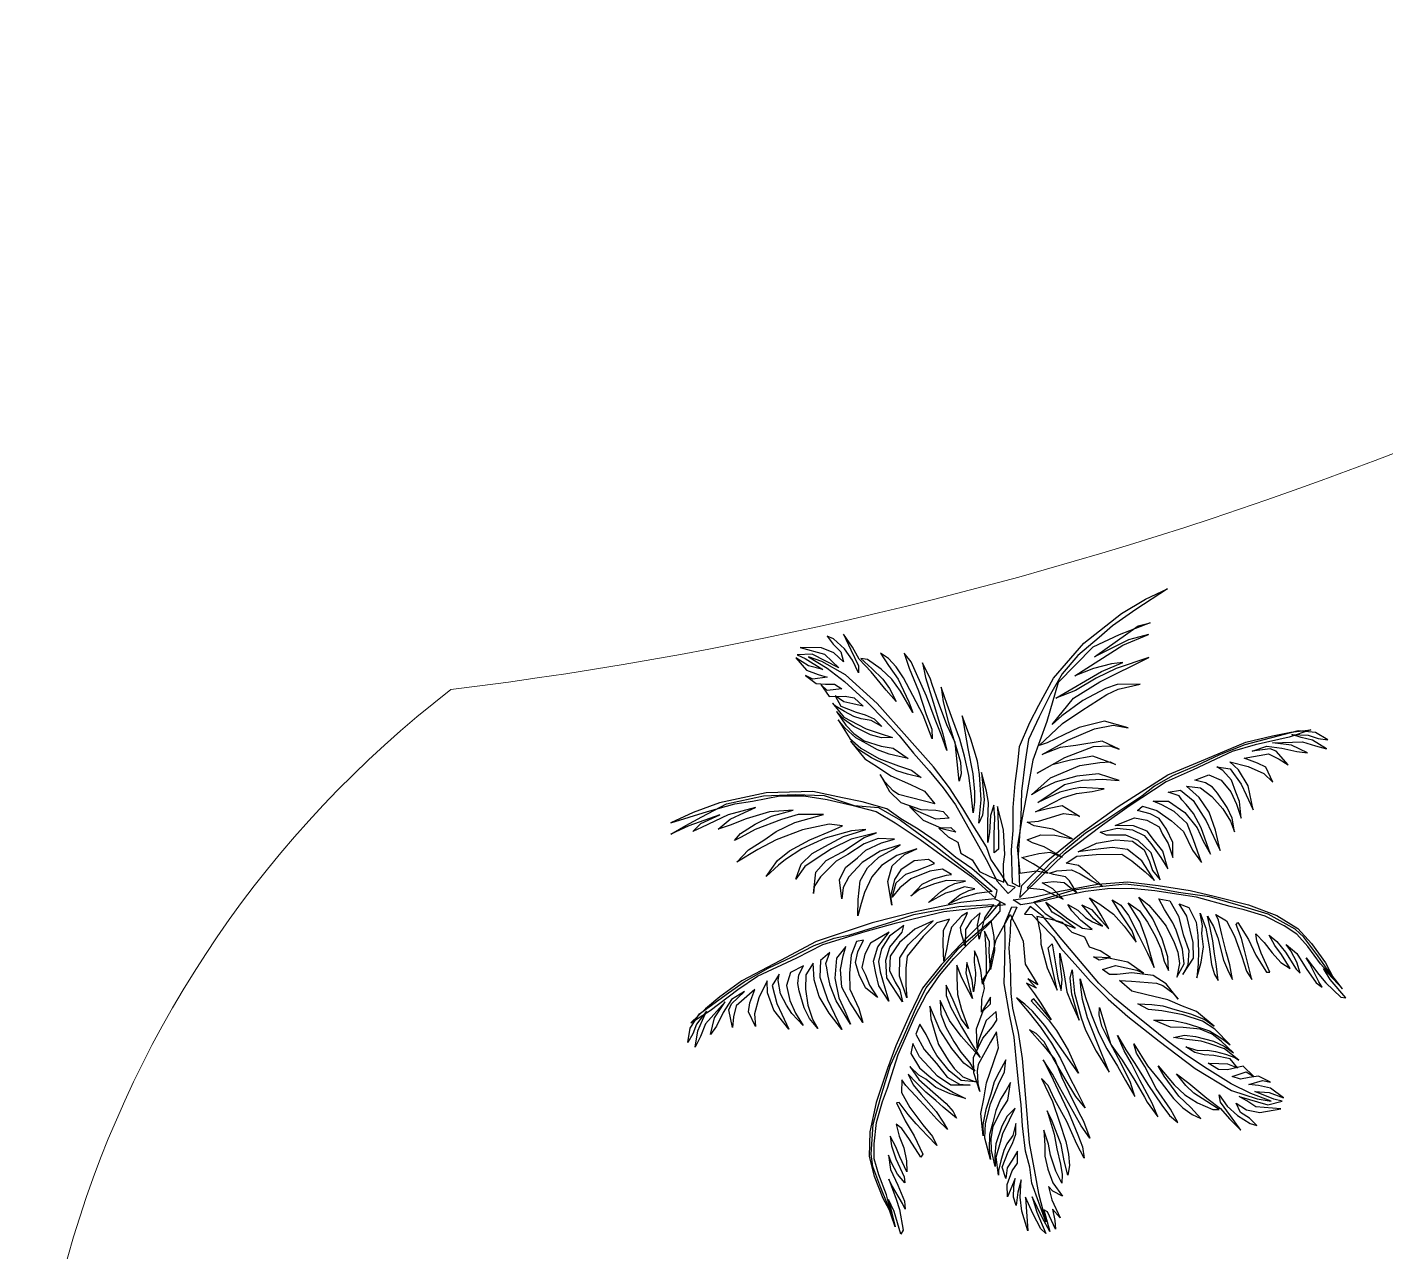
# Model space of a CAD drawing. Header units: millimetres. Extents: x 2508 to 2607, y 837 to 997.
# Drawn here: x 2550.53 to 2557.78, y 886.73 to 893.27 of the extents above; entities that cross this region are included whole.
import ezdxf

# ---------------------------------------------------------------- set-up
doc = ezdxf.new("R2010")
doc.units = ezdxf.units.MM
doc.layers.add('pergolas', color=24, linetype='Continuous')

# ---------------------------------------------------------------- blocks, each defined once
blk = doc.blocks.new('A-19')
at = {"color": 1}
for points in [[(0.0015, 0.0278), (-0.0009, 0.1149), (0.0033, 0.1653), (0.003, 0.2253), (0.0087, 0.2883), (0.0156, 0.3399), (0.0192, 0.3846), (0.0468, 0.4471), (0.0704, 0.4926), (0.1082, 0.5631), (0.1877, 0.6544), (0.2856, 0.7318), (0.3487, 0.7691), (0.4059, 0.796), (0.3228, 0.7418), (0.2623, 0.6993), (0.2272, 0.6687), (0.1717, 0.6222), (0.131, 0.5739), (0.1002, 0.5207), (0.071, 0.4617), (0.0431, 0.4023), (0.0344, 0.3455), (0.0252, 0.267), (0.0228, 0.1992), (0.0162, 0.1014), (0.02, 0.0183), (0.0015, 0.0278), (0.0015, 0.0278)], [(-0.1021, 0.179), (-0.1281, 0.2227), (-0.1634, 0.277), (-0.2052, 0.3315), (-0.2743, 0.4096), (-0.3519, 0.4967), (-0.4346, 0.5717), (-0.4961, 0.6061), (-0.531, 0.6187), (-0.4825, 0.5889), (-0.4372, 0.5543), (-0.3767, 0.499), (-0.3316, 0.4536), (-0.2943, 0.4131), (-0.2566, 0.3674), (-0.2163, 0.3208), (-0.1795, 0.2769), (-0.1474, 0.2318), (-0.0676, 0.0899), (-0.0385, 0.0327), (-0.0096, 0.0011), (0.0086, 0.0172), (-0.01, 0.0224), (-0.0268, 0.0489), (-0.055, 0.0905), (-0.0668, 0.1225), (-0.1021, 0.179), (-0.1021, 0.179)], [(0.0257, 0.022), (0.0889, 0.0841), (0.1807, 0.1586), (0.2771, 0.2277), (0.4069, 0.3105), (0.5049, 0.3513), (0.6099, 0.3954), (0.6794, 0.4121), (0.7275, 0.4219), (0.7794, 0.4281), (0.7229, 0.4089), (0.6345, 0.3888), (0.5741, 0.371), (0.4729, 0.3233), (0.4026, 0.2923), (0.3058, 0.2284), (0.2364, 0.1795), (0.1359, 0.1031), (0.0776, 0.0465), (0.0202, -0.0096), (0.0257, 0.022), (0.0257, 0.022)], [(-0.039, 0.0087), (-0.1047, 0.0659), (-0.1462, 0.0947), (-0.1923, 0.1332), (-0.2446, 0.1688), (-0.2897, 0.1959), (-0.3265, 0.2216), (-0.3913, 0.2404), (-0.4424, 0.2508), (-0.5199, 0.2669), (-0.6418, 0.2632), (-0.763, 0.2372), (-0.8318, 0.2123), (-0.8899, 0.1849), (-0.7944, 0.2149), (-0.723, 0.2346), (-0.6771, 0.2422), (-0.6059, 0.2554), (-0.5428, 0.2561), (-0.4821, 0.246), (-0.4181, 0.2311), (-0.3545, 0.2148), (-0.3051, 0.1854), (-0.2396, 0.1421), (-0.1848, 0.1013), (-0.1052, 0.0442), (-0.0434, -0.0116), (-0.039, 0.0087), (-0.039, 0.0087)], [(0.0228, -0.0288), (0.0033, -0.0157), (0.0551, -0.0089), (0.1244, 0.0065), (0.2228, 0.0249), (0.3021, 0.0316), (0.3811, 0.022), (0.4649, 0.0086), (0.5278, -0.0063), (0.6172, -0.0289), (0.6912, -0.0563), (0.7454, -0.0904), (0.7812, -0.1299), (0.8181, -0.1804), (0.8391, -0.22), (0.8047, -0.1829), (0.7723, -0.1377), (0.7432, -0.1054), (0.7103, -0.0835), (0.6604, -0.0582), (0.6056, -0.0417), (0.5695, -0.0332), (0.4813, -0.0087), (0.4357, -0.0015), (0.3728, 0.0078), (0.3107, 0.014), (0.2496, 0.0129), (0.1922, 0.006), (0.1373, -0.005), (0.0714, -0.0205), (0.0228, -0.0288), (0.0228, -0.0288)], [(-0.046, -0.0129), (-0.1337, -0.023), (-0.2487, -0.0461), (-0.3646, -0.076), (-0.5106, -0.1245), (-0.6036, -0.1737), (-0.7053, -0.227), (-0.7619, -0.2688), (-0.7997, -0.3006), (-0.8383, -0.3371), (-0.7871, -0.3043), (-0.715, -0.2499), (-0.6637, -0.2149), (-0.5616, -0.1668), (-0.4939, -0.1327), (-0.383, -0.0987), (-0.3015, -0.0753), (-0.1777, -0.0459), (-0.0979, -0.0373), (-0.0172, -0.0283), (-0.046, -0.0129), (-0.046, -0.0129)], [(-0.0307, -0.0454), (-0.031, -0.0219), (-0.065, -0.0616), (-0.1153, -0.1122), (-0.1835, -0.1842), (-0.2337, -0.2465), (-0.2684, -0.3188), (-0.3028, -0.3964), (-0.3251, -0.4563), (-0.3545, -0.5444), (-0.3711, -0.621), (-0.373, -0.6854), (-0.3594, -0.737), (-0.3367, -0.7941), (-0.3155, -0.8346), (-0.3278, -0.7856), (-0.3471, -0.7334), (-0.3592, -0.6918), (-0.3596, -0.6522), (-0.3535, -0.5966), (-0.3375, -0.5418), (-0.3249, -0.5068), (-0.2973, -0.4196), (-0.278, -0.3761), (-0.2523, -0.3188), (-0.2236, -0.2633), (-0.1894, -0.2128), (-0.1519, -0.1692), (-0.1126, -0.1292), (-0.0628, -0.0821), (-0.0307, -0.0454), (-0.0307, -0.0454)], [(-0.0028, -0.2605), (0.0014, -0.2985), (0.0162, -0.3616), (0.0266, -0.4295), (0.0353, -0.5335), (0.0445, -0.6497), (0.0595, -0.7294), (0.0693, -0.7819), (0.0883, -0.8559), (0.0517, -0.7553), (0.0462, -0.7137), (0.0354, -0.672), (0.0274, -0.6052), (0.0241, -0.5503), (0.0171, -0.4915), (0.0113, -0.4302), (0.0054, -0.3741), (-0.0054, -0.3189), (-0.0203, -0.2339), (-0.0191, -0.172), (-0.018, -0.1205), (-0.0191, -0.0772), (0, -0.0344), (0.0126, -0.0348), (-0.0036, -0.0712), (-0.0051, -0.0999), (-0.0079, -0.1416), (-0.0049, -0.1874), (-0.0028, -0.2605), (-0.0028, -0.2605)], [(0.1719, -0.1914), (0.2051, -0.2286), (0.2508, -0.2747), (0.3021, -0.3203), (0.3839, -0.3847), (0.4779, -0.4558), (0.5726, -0.5131), (0.6394, -0.5354), (0.6761, -0.5412), (0.6229, -0.521), (0.5719, -0.4956), (0.502, -0.4526), (0.4492, -0.4165), (0.4049, -0.3838), (0.3599, -0.3468), (0.311, -0.3078), (0.2671, -0.2724), (0.2266, -0.2333), (0.1215, -0.109), (0.0813, -0.0588), (0.0478, -0.0327), (0.0328, -0.0533), (0.0514, -0.0541), (0.0737, -0.0764), (0.1084, -0.1125), (0.1269, -0.1411), (0.1719, -0.1914), (0.1719, -0.1914)]]:
    blk.add_lwpolyline(points, dxfattribs=at)
at = {"color": 8}
for points in [[(-0.0211, 0.0301), (-0.0218, 0.0771), (-0.0186, 0.1022), (-0.0223, 0.1672), (-0.0379, 0.2276), (-0.0352, 0.1557), (-0.0348, 0.1161), (-0.0467, 0.1072), (-0.0461, 0.156), (-0.0447, 0.1986), (-0.0474, 0.2317), (-0.0558, 0.204), (-0.0586, 0.1597), (-0.0627, 0.1341), (-0.0628, 0.1868), (-0.0611, 0.2381), (-0.0666, 0.2678), (-0.0798, 0.3164), (-0.0723, 0.2457), (-0.0767, 0.205), (-0.0863, 0.1843), (-0.0806, 0.2451), (-0.0851, 0.3117), (-0.0904, 0.3458), (-0.107, 0.4036), (-0.1304, 0.4646), (-0.1149, 0.3794), (-0.1021, 0.3134), (-0.0979, 0.2659), (-0.0981, 0.2389), (-0.1013, 0.2116), (-0.1067, 0.2618), (-0.1126, 0.3085), (-0.1236, 0.3592), (-0.1361, 0.4038), (-0.1541, 0.4534), (-0.1688, 0.4938), (-0.1848, 0.539), (-0.18, 0.5014), (-0.1664, 0.4498), (-0.1478, 0.3876), (-0.1344, 0.3433), (-0.133, 0.3128), (-0.1382, 0.2942), (-0.1427, 0.3448), (-0.148, 0.395), (-0.1696, 0.4407), (-0.1918, 0.4991), (-0.2085, 0.546), (-0.213, 0.5601), (-0.2333, 0.6032), (-0.226, 0.5647), (-0.2061, 0.4999), (-0.1919, 0.4539), (-0.1802, 0.4175), (-0.1703, 0.3737), (-0.1846, 0.4154), (-0.2002, 0.4553), (-0.2232, 0.5155), (-0.2488, 0.5744), (-0.2633, 0.6052), (-0.2815, 0.6278), (-0.2685, 0.5887), (-0.2437, 0.5294), (-0.2243, 0.4676), (-0.2095, 0.4295), (-0.2083, 0.4042), (-0.2321, 0.4661), (-0.2584, 0.5172), (-0.2834, 0.5634), (-0.3023, 0.5921), (-0.3223, 0.6139), (-0.3428, 0.6279), (-0.3223, 0.5956), (-0.297, 0.5602), (-0.2692, 0.5013), (-0.2589, 0.4728), (-0.2907, 0.5288), (-0.3131, 0.5602), (-0.3416, 0.5865), (-0.3772, 0.6117), (-0.3945, 0.6143), (-0.3659, 0.5879), (-0.3366, 0.5598), (-0.3197, 0.5355), (-0.3018, 0.5021), (-0.3285, 0.5314), (-0.3674, 0.5797), (-0.3989, 0.6122), (-0.416, 0.6439), (-0.4396, 0.6779), (-0.4201, 0.6366), (-0.4006, 0.5953), (-0.4006, 0.577), (-0.4159, 0.6095), (-0.4374, 0.6392), (-0.466, 0.6655), (-0.4823, 0.6728), (-0.4667, 0.6512), (-0.4467, 0.6316), (-0.4399, 0.6057), (-0.4647, 0.6285), (-0.497, 0.6423), (-0.5531, 0.6427), (-0.4891, 0.6256), (-0.4691, 0.606), (-0.4516, 0.5895), (-0.5213, 0.6254), (-0.5601, 0.6233), (-0.5398, 0.6145), (-0.4939, 0.5856), (-0.5307, 0.5952), (-0.5641, 0.616), (-0.5362, 0.584), (-0.506, 0.5724), (-0.4822, 0.5654), (-0.5197, 0.5606), (-0.5391, 0.5697), (-0.5109, 0.5486), (-0.4865, 0.5472), (-0.463, 0.5475), (-0.4442, 0.5349), (-0.4821, 0.531), (-0.4992, 0.5466), (-0.4768, 0.5152), (-0.435, 0.5156), (-0.4116, 0.5115), (-0.3886, 0.4901), (-0.415, 0.496), (-0.4389, 0.5008), (-0.4616, 0.517), (-0.4465, 0.4897), (-0.4068, 0.474), (-0.3831, 0.4669), (-0.3598, 0.4564), (-0.3398, 0.4368), (-0.3677, 0.4527), (-0.3933, 0.4567), (-0.4123, 0.4628), (-0.4368, 0.476), (-0.4591, 0.4891), (-0.4685, 0.4976), (-0.4385, 0.4612), (-0.4024, 0.4417), (-0.3809, 0.4303), (-0.3442, 0.4186), (-0.3122, 0.4079), (-0.3409, 0.4072), (-0.3695, 0.4153), (-0.4129, 0.4367), (-0.4373, 0.4543), (-0.4582, 0.4756), (-0.4337, 0.4398), (-0.4129, 0.4185), (-0.3855, 0.3991), (-0.3414, 0.3855), (-0.3098, 0.38), (-0.2713, 0.353), (-0.2942, 0.3583), (-0.3206, 0.3641), (-0.3508, 0.3757), (-0.3787, 0.3916), (-0.4075, 0.407), (-0.4361, 0.4333), (-0.4534, 0.4542), (-0.4228, 0.4052), (-0.3947, 0.3798), (-0.3478, 0.3534), (-0.2965, 0.3336), (-0.2624, 0.3228), (-0.2372, 0.3035), (-0.2726, 0.3126), (-0.3003, 0.321), (-0.3291, 0.3365), (-0.3669, 0.3552), (-0.4008, 0.3768), (-0.4216, 0.3982), (-0.384, 0.3525), (-0.3505, 0.3317), (-0.3158, 0.3083), (-0.265, 0.285), (-0.228, 0.268), (-0.2017, 0.2352), (-0.232, 0.2425), (-0.296, 0.2596), (-0.3102, 0.269), (-0.3318, 0.2922), (-0.344, 0.3112), (-0.3198, 0.2667), (-0.2904, 0.2386), (-0.2378, 0.2204), (-0.1991, 0.2182), (-0.1792, 0.2147), (-0.1635, 0.1974), (-0.1988, 0.1947), (-0.2513, 0.2172), (-0.2672, 0.228), (-0.2319, 0.192), (-0.1858, 0.1718), (-0.1597, 0.1734), (-0.1464, 0.1613), (-0.191, 0.1715), (-0.1663, 0.1487), (-0.1414, 0.1346), (-0.1334, 0.1062), (-0.1037, 0.089), (-0.0849, 0.0581), (-0.0599, 0.0462), (-0.0211, 0.0301), (-0.0211, 0.0301)], [(0.0203, 0.0539), (0.0636, 0.0603), (0.0947, 0.0535), (0.0553, 0.0779), (0.0256, 0.0951), (0.0702, 0.1054), (0.0999, 0.1087), (0.1309, 0.0953), (0.0837, 0.1225), (0.0539, 0.1332), (0.0397, 0.1405), (0.0753, 0.154), (0.1114, 0.1528), (0.1577, 0.1435), (0.1069, 0.169), (0.058, 0.1771), (0.0395, 0.1866), (0.0691, 0.1899), (0.134, 0.2097), (0.1704, 0.2054), (0.1764, 0.2018), (0.131, 0.2298), (0.0929, 0.2215), (0.061, 0.214), (0.1319, 0.2506), (0.1687, 0.2615), (0.2093, 0.2667), (0.2403, 0.2738), (0.1795, 0.2774), (0.1594, 0.2744), (0.1248, 0.2656), (0.0676, 0.2386), (0.137, 0.2853), (0.1843, 0.2969), (0.2357, 0.2996), (0.2795, 0.2955), (0.226, 0.3133), (0.1688, 0.3068), (0.1128, 0.2911), (0.0811, 0.2762), (0.0507, 0.2586), (0.1009, 0.3027), (0.1769, 0.3353), (0.2293, 0.3428), (0.2563, 0.3448), (0.2705, 0.3375), (0.2109, 0.3589), (0.1524, 0.3485), (0.1051, 0.337), (0.0659, 0.3152), (0.1382, 0.3558), (0.2128, 0.3845), (0.2551, 0.3862), (0.2797, 0.3773), (0.2353, 0.3984), (0.1663, 0.3873), (0.1258, 0.3822), (0.0788, 0.3632), (0.1458, 0.4013), (0.2156, 0.431), (0.2641, 0.4399), (0.3027, 0.4334), (0.2418, 0.4509), (0.1757, 0.4337), (0.1352, 0.4146), (0.0921, 0.3943), (0.0706, 0.3874), (0.132, 0.4442), (0.1824, 0.4788), (0.2477, 0.5203), (0.2767, 0.534), (0.334, 0.5471), (0.274, 0.5467), (0.2437, 0.5357), (0.1851, 0.5048), (0.1298, 0.4647), (0.1049, 0.4423), (0.1609, 0.5106), (0.2289, 0.5534), (0.357, 0.617), (0.2719, 0.5877), (0.22, 0.5632), (0.1653, 0.5309), (0.1148, 0.5103), (0.2334, 0.5803), (0.2892, 0.6034), (0.2595, 0.6001), (0.2127, 0.5877), (0.1644, 0.5692), (0.2894, 0.6486), (0.3566, 0.6771), (0.3041, 0.6631), (0.2156, 0.6181), (0.3288, 0.6995), (0.3608, 0.707), (0.2796, 0.6762), (0.2109, 0.6439), (0.1201, 0.5516), (0.0908, 0.4495), (0.0545, 0.3486), (0.0366, 0.252), (0.0253, 0.1939), (0.0132, 0.1215), (0.0203, 0.0539), (0.0203, 0.0539)], [(0.0395, 0.0156), (0.0812, 0.0116), (0.1332, -0.0144), (0.1064, 0.0128), (0.0785, 0.0287), (0.1082, 0.0319), (0.1364, 0.0291), (0.1693, 0.0027), (0.1504, 0.0335), (0.1398, 0.0447), (0.1081, 0.0502), (0.0978, 0.0539), (0.1166, 0.0596), (0.155, 0.0626), (0.1782, 0.052), (0.2083, 0.034), (0.2349, 0.0207), (0.2026, 0.0506), (0.1735, 0.0735), (0.1415, 0.0799), (0.1693, 0.0984), (0.2199, 0.1029), (0.2864, 0.1031), (0.3126, 0.0864), (0.3476, 0.0577), (0.3714, 0.0346), (0.3387, 0.0858), (0.3011, 0.1154), (0.262, 0.1206), (0.2171, 0.1155), (0.1726, 0.1096), (0.2201, 0.132), (0.2708, 0.1409), (0.3142, 0.1377), (0.3446, 0.1144), (0.3587, 0.0845), (0.3664, 0.0612), (0.3867, 0.0364), (0.3631, 0.107), (0.3295, 0.1395), (0.2972, 0.1533), (0.2467, 0.1532), (0.2303, 0.1605), (0.2745, 0.1717), (0.3144, 0.1668), (0.345, 0.1522), (0.3623, 0.1314), (0.3881, 0.0951), (0.4065, 0.0651), (0.3932, 0.1115), (0.3721, 0.1381), (0.3526, 0.1633), (0.3169, 0.1777), (0.269, 0.1787), (0.3199, 0.1985), (0.352, 0.1921), (0.3838, 0.1748), (0.3929, 0.1555), (0.4076, 0.1312), (0.4194, 0.0948), (0.4194, 0.1335), (0.4028, 0.1687), (0.3843, 0.1966), (0.3602, 0.2089), (0.3273, 0.217), (0.3402, 0.2285), (0.3778, 0.2172), (0.4163, 0.1902), (0.4475, 0.1629), (0.4707, 0.1136), (0.4943, 0.0818), (0.474, 0.141), (0.4571, 0.1836), (0.423, 0.2148), (0.3912, 0.2321), (0.3684, 0.2417), (0.408, 0.2421), (0.4512, 0.212), (0.4829, 0.1721), (0.4991, 0.1378), (0.5183, 0.1039), (0.4938, 0.1719), (0.4738, 0.2097), (0.4543, 0.2328), (0.4429, 0.2457), (0.4361, 0.2554), (0.4076, 0.2656), (0.4399, 0.2701), (0.4728, 0.2437), (0.5064, 0.1907), (0.533, 0.1344), (0.5429, 0.1133), (0.5311, 0.1658), (0.5143, 0.2127), (0.4887, 0.2512), (0.4554, 0.2806), (0.4918, 0.2763), (0.5218, 0.2539), (0.5498, 0.2219), (0.5704, 0.1897), (0.5802, 0.162), (0.5744, 0.197), (0.5612, 0.2251), (0.5359, 0.2627), (0.5232, 0.2782), (0.5048, 0.2899), (0.4771, 0.2962), (0.5135, 0.3102), (0.5458, 0.2964), (0.5708, 0.2662), (0.5862, 0.2337), (0.5979, 0.1973), (0.5937, 0.2405), (0.5843, 0.2651), (0.5728, 0.2962), (0.5499, 0.322), (0.5349, 0.331), (0.5696, 0.3259), (0.5978, 0.2865), (0.6111, 0.2584), (0.6293, 0.2196), (0.616, 0.2822), (0.5913, 0.3232), (0.5682, 0.3446), (0.6158, 0.3326), (0.6567, 0.3143), (0.6806, 0.2911), (0.6619, 0.3307), (0.6408, 0.3412), (0.6059, 0.3538), (0.6692, 0.3654), (0.6972, 0.3517), (0.7203, 0.3368), (0.6894, 0.3727), (0.6739, 0.3783), (0.6263, 0.372), (0.6653, 0.385), (0.7044, 0.3798), (0.7429, 0.3711), (0.7711, 0.3682), (0.7294, 0.3883), (0.6795, 0.3938), (0.7578, 0.3964), (0.7915, 0.3865), (0.8209, 0.3788), (0.7845, 0.4014), (0.7546, 0.4078), (0.7304, 0.4157), (0.773, 0.4143), (0.7989, 0.405), (0.8241, 0.4018), (0.7915, 0.4209), (0.7463, 0.4254), (0.6574, 0.4017), (0.6076, 0.389), (0.5413, 0.3631), (0.4806, 0.3344), (0.419, 0.3076), (0.3714, 0.2808), (0.3386, 0.2546), (0.2419, 0.1907), (0.1915, 0.1583), (0.1405, 0.116), (0.101, 0.0812), (0.0395, 0.0156), (0.0395, 0.0156)], [(-0.0517, 0.006), (-0.0914, 0.0012), (-0.1295, -0.0092), (-0.1664, -0.0266), (-0.1358, -0.0025), (-0.113, 0.0083), (-0.0968, 0.0127), (-0.1241, 0.0181), (-0.1543, 0.007), (-0.1732, 0.0014), (-0.2177, -0.0228), (-0.1861, 0.006), (-0.1671, 0.0182), (-0.1495, 0.0265), (-0.1215, 0.0333), (-0.1707, 0.0348), (-0.2022, 0.0264), (-0.2413, 0.0112), (-0.2643, -0.0061), (-0.234, 0.0254), (-0.2049, 0.0391), (-0.1708, 0.0487), (-0.1577, 0.0506), (-0.1813, 0.0642), (-0.2145, 0.0593), (-0.2641, 0.0391), (-0.2929, 0.0159), (-0.3126, -0.0085), (-0.3022, 0.0287), (-0.2773, 0.0512), (-0.2466, 0.0614), (-0.2023, 0.079), (-0.2181, 0.0899), (-0.2552, 0.0864), (-0.2901, 0.0624), (-0.3064, 0.0375), (-0.3169, -0.0062), (-0.3135, -0.0293), (-0.3243, 0.0322), (-0.3125, 0.0733), (-0.2801, 0.1026), (-0.2484, 0.1175), (-0.3001, 0.0996), (-0.3408, 0.074), (-0.3654, 0.0441), (-0.385, 0.0036), (-0.3931, -0.0249), (-0.4025, -0.0573), (-0.4011, -0.0147), (-0.3961, 0.0339), (-0.3766, 0.0678), (-0.3477, 0.0954), (-0.3111, 0.1159), (-0.2921, 0.1281), (-0.3443, 0.111), (-0.3906, 0.0816), (-0.4258, 0.0446), (-0.4404, 0.0162), (-0.4437, -0.0133), (-0.45, 0.0364), (-0.434, 0.0687), (-0.4029, 0.0941), (-0.3812, 0.114), (-0.3407, 0.1331), (-0.3065, 0.1428), (-0.3492, 0.1442), (-0.3856, 0.1302), (-0.4284, 0.1025), (-0.4588, 0.0849), (-0.4998, 0.0441), (-0.516, 0.0192), (-0.5182, 0.001), (-0.5121, 0.0566), (-0.4845, 0.0868), (-0.4426, 0.1098), (-0.3861, 0.1472), (-0.3532, 0.1595), (-0.4192, 0.1423), (-0.4711, 0.1178), (-0.5113, 0.0914), (-0.5405, 0.0711), (-0.5639, 0.0386), (-0.55, 0.0775), (-0.521, 0.1051), (-0.488, 0.1239), (-0.44, 0.1498), (-0.4032, 0.1607), (-0.3817, 0.1676), (-0.4187, 0.1641), (-0.4875, 0.1456), (-0.5482, 0.117), (-0.591, 0.0893), (-0.6088, 0.0744), (-0.6412, 0.0452), (-0.6115, 0.0871), (-0.5805, 0.1125), (-0.5272, 0.1409), (-0.4688, 0.1652), (-0.4424, 0.1777), (-0.4766, 0.1819), (-0.547, 0.167), (-0.6155, 0.1412), (-0.6635, 0.1153), (-0.7178, 0.0822), (-0.6879, 0.1146), (-0.6473, 0.1402), (-0.615, 0.1629), (-0.5666, 0.1857), (-0.5447, 0.1918), (-0.4917, 0.2071), (-0.5583, 0.2069), (-0.6017, 0.1939), (-0.6701, 0.1681), (-0.7067, 0.1476), (-0.7243, 0.1393), (-0.7082, 0.1577), (-0.6702, 0.182), (-0.6271, 0.2023), (-0.5711, 0.218), (-0.6325, 0.2138), (-0.6939, 0.1956), (-0.7356, 0.1792), (-0.7663, 0.169), (-0.7352, 0.1944), (-0.6983, 0.2118), (-0.6692, 0.2255), (-0.7406, 0.2058), (-0.8101, 0.173), (-0.833, 0.1623), (-0.8116, 0.1831), (-0.7624, 0.2063), (-0.8435, 0.1777), (-0.8901, 0.1557), (-0.8513, 0.1783), (-0.8095, 0.2013), (-0.7447, 0.2351), (-0.6481, 0.2559), (-0.5658, 0.2592), (-0.4902, 0.2562), (-0.4116, 0.2309), (-0.3486, 0.2251), (-0.2911, 0.192), (-0.2059, 0.13), (-0.1106, 0.0556), (-0.0517, 0.006), (-0.0517, 0.006)], [(0.0571, -0.0214), (0.0868, -0.051), (0.1166, -0.0715), (0.1645, -0.0899), (0.128, -0.0622), (0.1044, -0.0481), (0.0881, -0.0216), (0.1152, -0.0415), (0.1457, -0.065), (0.1837, -0.0895), (0.2089, -0.0934), (0.1793, -0.0694), (0.1561, -0.0448), (0.1459, -0.0283), (0.1721, -0.0429), (0.1917, -0.0617), (0.2102, -0.0732), (0.2365, -0.0843), (0.2134, -0.0655), (0.1826, -0.0285), (0.2073, -0.0407), (0.233, -0.0694), (0.2524, -0.0917), (0.2327, -0.0559), (0.2204, -0.036), (0.2024, -0.0105), (0.2296, -0.0269), (0.2651, -0.053), (0.2924, -0.0842), (0.3241, -0.1263), (0.3136, -0.0962), (0.2843, -0.0526), (0.2618, -0.0161), (0.284, -0.0299), (0.3039, -0.0565), (0.3299, -0.1079), (0.3533, -0.1551), (0.3706, -0.1924), (0.3511, -0.12), (0.3333, -0.0726), (0.3144, -0.042), (0.3031, -0.0238), (0.3329, -0.0443), (0.3535, -0.0739), (0.3743, -0.1113), (0.388, -0.1428), (0.3971, -0.1761), (0.4084, -0.2), (0.407, -0.1643), (0.3919, -0.1176), (0.3676, -0.0652), (0.3434, -0.0298), (0.3307, -0.0091), (0.3569, -0.0295), (0.3867, -0.0648), (0.402, -0.084), (0.4229, -0.1271), (0.4325, -0.152), (0.4374, -0.1821), (0.4305, -0.2172), (0.4493, -0.1828), (0.4449, -0.1443), (0.4283, -0.0951), (0.4196, -0.0754), (0.3981, -0.0406), (0.3834, -0.0131), (0.4118, -0.0184), (0.4342, -0.0584), (0.4468, -0.1066), (0.461, -0.1481), (0.4591, -0.1858), (0.4461, -0.211), (0.4733, -0.168), (0.4731, -0.1269), (0.465, -0.0953), (0.4561, -0.0586), (0.4361, -0.0263), (0.4614, -0.0358), (0.4806, -0.0743), (0.4845, -0.1085), (0.4869, -0.1493), (0.486, -0.183), (0.4822, -0.2196), (0.4934, -0.1784), (0.4994, -0.1381), (0.4955, -0.104), (0.4967, -0.0838), (0.4911, -0.0506), (0.506, -0.0895), (0.5143, -0.1381), (0.5202, -0.1847), (0.5282, -0.2107), (0.5379, -0.2264), (0.5327, -0.1828), (0.5282, -0.157), (0.5242, -0.1228), (0.5168, -0.0885), (0.5098, -0.0586), (0.5261, -0.0851), (0.5367, -0.1151), (0.5519, -0.1732), (0.5651, -0.2039), (0.5752, -0.2239), (0.5687, -0.1856), (0.5591, -0.1516), (0.5472, -0.1063), (0.5391, -0.0691), (0.5321, -0.054), (0.5593, -0.0703), (0.5808, -0.1108), (0.5995, -0.1632), (0.6116, -0.2015), (0.6254, -0.2238), (0.6175, -0.1887), (0.6068, -0.1473), (0.5992, -0.1165), (0.5846, -0.0798), (0.5894, -0.0746), (0.6169, -0.1193), (0.6363, -0.1599), (0.6639, -0.2046), (0.6731, -0.2047), (0.6503, -0.1548), (0.6387, -0.123), (0.6361, -0.1041), (0.6582, -0.127), (0.6786, -0.1544), (0.7018, -0.179), (0.7255, -0.1952), (0.703, -0.1588), (0.686, -0.135), (0.6714, -0.1075), (0.6907, -0.1241), (0.7138, -0.1521), (0.7414, -0.1968), (0.7523, -0.2072), (0.7436, -0.1783), (0.7279, -0.1491), (0.715, -0.1319), (0.7433, -0.1556), (0.7674, -0.1945), (0.7938, -0.2319), (0.8093, -0.244), (0.8007, -0.23), (0.7762, -0.1811), (0.7675, -0.167), (0.8003, -0.2108), (0.8192, -0.2322), (0.8584, -0.2698), (0.8707, -0.2713), (0.8298, -0.2234), (0.8124, -0.1953), (0.8621, -0.248), (0.8226, -0.197), (0.7976, -0.1621), (0.7618, -0.1133), (0.7386, -0.0923), (0.6687, -0.0531), (0.5901, -0.0296), (0.5153, -0.0083), (0.4348, 0.0037), (0.35, 0.0188), (0.2949, 0.0248), (0.2131, 0.0166), (0.1613, 0.0098), (0.0571, -0.0214), (0.0571, -0.0214)], [(-0.0485, -0.028), (-0.072, -0.0627), (-0.0854, -0.1185), (-0.0898, -0.0819), (-0.0834, -0.0499), (-0.1061, -0.0702), (-0.121, -0.0934), (-0.1224, -0.136), (-0.1329, -0.1022), (-0.1347, -0.087), (-0.1193, -0.0582), (-0.116, -0.0491), (-0.1319, -0.0587), (-0.1582, -0.0873), (-0.1649, -0.1119), (-0.1705, -0.1457), (-0.1777, -0.176), (-0.1793, -0.1316), (-0.1784, -0.0947), (-0.163, -0.0659), (-0.1958, -0.076), (-0.2319, -0.1113), (-0.2731, -0.163), (-0.2768, -0.1938), (-0.2774, -0.2381), (-0.2747, -0.2713), (-0.2939, -0.2147), (-0.2928, -0.1669), (-0.2711, -0.133), (-0.2386, -0.1015), (-0.2061, -0.0701), (-0.2536, -0.0925), (-0.2932, -0.1273), (-0.3183, -0.1628), (-0.3192, -0.1998), (-0.3047, -0.2306), (-0.2929, -0.2508), (-0.2858, -0.2819), (-0.3262, -0.2192), (-0.3295, -0.1734), (-0.3187, -0.1393), (-0.2865, -0.1005), (-0.2821, -0.0823), (-0.3193, -0.1106), (-0.3401, -0.144), (-0.3482, -0.1769), (-0.3441, -0.204), (-0.332, -0.2456), (-0.321, -0.2802), (-0.3475, -0.24), (-0.3555, -0.2072), (-0.3617, -0.1757), (-0.3504, -0.1381), (-0.3208, -0.1005), (-0.3689, -0.1286), (-0.3843, -0.1574), (-0.3917, -0.192), (-0.3825, -0.2114), (-0.3719, -0.2386), (-0.3513, -0.2708), (-0.3825, -0.2457), (-0.3986, -0.2114), (-0.4083, -0.1795), (-0.4021, -0.1517), (-0.3874, -0.1212), (-0.4053, -0.1243), (-0.4197, -0.16), (-0.4242, -0.2074), (-0.423, -0.2487), (-0.3993, -0.2989), (-0.3893, -0.3361), (-0.4229, -0.2831), (-0.4438, -0.2435), (-0.4471, -0.1977), (-0.4401, -0.1622), (-0.4335, -0.1375), (-0.4577, -0.1683), (-0.4624, -0.22), (-0.4522, -0.2711), (-0.436, -0.3054), (-0.4216, -0.3406), (-0.4589, -0.2797), (-0.4746, -0.2397), (-0.4808, -0.2104), (-0.4835, -0.1934), (-0.4858, -0.1816), (-0.4756, -0.1531), (-0.5, -0.1743), (-0.501, -0.2178), (-0.481, -0.2761), (-0.4545, -0.3324), (-0.4441, -0.3544), (-0.4771, -0.3119), (-0.5031, -0.2682), (-0.516, -0.2248), (-0.5185, -0.1808), (-0.5383, -0.2117), (-0.5392, -0.2487), (-0.5323, -0.2906), (-0.5205, -0.327), (-0.5067, -0.3517), (-0.5287, -0.3255), (-0.542, -0.2973), (-0.5554, -0.2531), (-0.5588, -0.2343), (-0.5566, -0.2117), (-0.5443, -0.1876), (-0.5778, -0.2056), (-0.5886, -0.2397), (-0.5799, -0.2786), (-0.5645, -0.3112), (-0.5448, -0.3438), (-0.5746, -0.3127), (-0.5884, -0.2902), (-0.6043, -0.2611), (-0.61, -0.2262), (-0.6079, -0.2101), (-0.6255, -0.2389), (-0.614, -0.2861), (-0.6007, -0.3143), (-0.5824, -0.353), (-0.6218, -0.3038), (-0.6377, -0.2586), (-0.6387, -0.2268), (-0.6606, -0.2716), (-0.672, -0.3135), (-0.6693, -0.3466), (-0.6876, -0.3079), (-0.6836, -0.2845), (-0.671, -0.2496), (-0.7198, -0.292), (-0.7266, -0.3209), (-0.7294, -0.3492), (-0.7384, -0.3028), (-0.7319, -0.2869), (-0.6977, -0.2546), (-0.7317, -0.276), (-0.7533, -0.3099), (-0.7711, -0.3452), (-0.7864, -0.3674), (-0.7758, -0.3237), (-0.7483, -0.2817), (-0.7997, -0.3393), (-0.8131, -0.3725), (-0.8267, -0.4004), (-0.8201, -0.3575), (-0.8073, -0.33), (-0.7968, -0.3067), (-0.8228, -0.3405), (-0.8325, -0.3655), (-0.8456, -0.3878), (-0.8395, -0.3506), (-0.8152, -0.3133), (-0.74, -0.2584), (-0.6988, -0.2293), (-0.6358, -0.1942), (-0.5751, -0.1656), (-0.5165, -0.1348), (-0.4643, -0.1155), (-0.4232, -0.1069), (-0.3132, -0.0733), (-0.2558, -0.0537), (-0.1903, -0.0422), (-0.1387, -0.0329), (-0.0485, -0.028), (-0.0485, -0.028)], [(-0.005, -0.0541), (0.0149, -0.0923), (0.0289, -0.1233), (0.0344, -0.1838), (0.0676, -0.2377), (0.0416, -0.2216), (0.0637, -0.2465), (0.0378, -0.2335), (0.0588, -0.2609), (0.0756, -0.2857), (0.1025, -0.3285), (0.0566, -0.2742), (0.0504, -0.2797), (0.0954, -0.3291), (0.1163, -0.3565), (0.1467, -0.4084), (0.1737, -0.4678), (0.1237, -0.3974), (0.0853, -0.3434), (0.0534, -0.3067), (0.0338, -0.2881), (0.0118, -0.2716), (0.0444, -0.3102), (0.0744, -0.3476), (0.103, -0.3897), (0.1267, -0.4296), (0.1492, -0.4772), (0.169, -0.5154), (0.1907, -0.5582), (0.1669, -0.5288), (0.139, -0.4832), (0.1069, -0.4268), (0.0841, -0.3866), (0.0631, -0.3644), (0.0461, -0.3553), (0.0795, -0.3935), (0.112, -0.4321), (0.1302, -0.4793), (0.157, -0.5357), (0.1793, -0.5803), (0.1864, -0.5932), (0.2035, -0.6377), (0.1808, -0.6057), (0.1477, -0.5466), (0.1242, -0.5045), (0.1061, -0.4709), (0.0813, -0.4335), (0.1015, -0.4726), (0.1196, -0.5115), (0.1472, -0.5697), (0.172, -0.6289), (0.1842, -0.6607), (0.1879, -0.6895), (0.1688, -0.6531), (0.143, -0.5942), (0.1118, -0.5374), (0.0945, -0.5003), (0.077, -0.482), (0.1053, -0.542), (0.124, -0.5963), (0.1401, -0.6464), (0.1478, -0.6799), (0.1497, -0.7094), (0.1456, -0.7339), (0.1365, -0.6967), (0.1285, -0.654), (0.1051, -0.5931), (0.0916, -0.566), (0.11, -0.6277), (0.1173, -0.6656), (0.1265, -0.7058), (0.1305, -0.7324), (0.13, -0.7555), (0.1147, -0.7239), (0.1008, -0.6823), (0.0949, -0.6533), (0.0831, -0.6172), (0.0858, -0.6568), (0.0861, -0.6848), (0.0938, -0.7183), (0.1065, -0.7541), (0.1315, -0.7893), (0.1065, -0.7759), (0.0955, -0.7635), (0.1039, -0.7989), (0.126, -0.8456), (0.1059, -0.8231), (0.1122, -0.853), (0.1135, -0.8754), (0.093, -0.8301), (0.0835, -0.8244), (0.0989, -0.881), (0.0789, -0.8449), (0.0527, -0.7904), (0.065, -0.8305), (0.0884, -0.8861), (0.0756, -0.8743), (0.0541, -0.8346), (0.0355, -0.7918), (0.041, -0.8793), (0.0254, -0.8279), (0.0211, -0.7921), (0.0242, -0.7461), (0.0149, -0.7788), (0.0107, -0.8138), (0.0041, -0.7913), (0.0045, -0.7651), (0.0084, -0.7428), (-0.0116, -0.7911), (-0.0128, -0.7582), (0.0007, -0.7228), (0.014, -0.7031), (0.0144, -0.6717), (0.0004, -0.6948), (-0.0126, -0.7154), (-0.0165, -0.743), (-0.0259, -0.7132), (-0.0098, -0.6737), (0.0015, -0.6517), (0.01, -0.6276), (0.0096, -0.5996), (0.0018, -0.6307), (-0.0138, -0.6524), (-0.0217, -0.6699), (-0.0291, -0.6968), (-0.035, -0.722), (-0.0354, -0.7346), (-0.0409, -0.6877), (-0.03, -0.6482), (-0.0243, -0.6251), (-0.0065, -0.5901), (0.0079, -0.5596), (-0.0125, -0.5799), (-0.0264, -0.6061), (-0.0418, -0.6527), (-0.0451, -0.6821), (-0.0441, -0.7119), (-0.0531, -0.6695), (-0.0541, -0.6397), (-0.0492, -0.6065), (-0.0285, -0.5653), (-0.0106, -0.5386), (-0.0035, -0.4921), (-0.0155, -0.5123), (-0.0296, -0.5355), (-0.0421, -0.5653), (-0.0499, -0.5964), (-0.0587, -0.6279), (-0.0594, -0.6667), (-0.0563, -0.6937), (-0.0705, -0.6377), (-0.0695, -0.5997), (-0.0561, -0.5477), (-0.035, -0.4969), (-0.0192, -0.4648), (-0.0157, -0.4332), (-0.0336, -0.4651), (-0.0467, -0.491), (-0.0554, -0.5225), (-0.0681, -0.5627), (-0.0758, -0.6022), (-0.0748, -0.632), (-0.0817, -0.5732), (-0.0736, -0.5347), (-0.0666, -0.4934), (-0.0483, -0.4405), (-0.0349, -0.4021), (-0.0405, -0.3605), (-0.0562, -0.3873), (-0.0881, -0.4454), (-0.091, -0.4622), (-0.089, -0.4947), (-0.084, -0.5157), (-0.0994, -0.4675), (-0.1003, -0.4272), (-0.0758, -0.3771), (-0.051, -0.3468), (-0.0397, -0.3299), (-0.041, -0.3075), (-0.0677, -0.3303), (-0.0878, -0.3838), (-0.0909, -0.4027), (-0.0926, -0.3523), (-0.0753, -0.3051), (-0.0561, -0.2873), (-0.0557, -0.2694), (-0.0792, -0.3086), (-0.0785, -0.275), (-0.0715, -0.2473), (-0.0753, -0.2238), (-0.0574, -0.1971), (-0.0534, -0.1695), (-0.0415, -0.1191), (-0.005, -0.0541), (-0.005, -0.0541)], [(0.0646, -0.059), (0.0741, -0.105), (0.0755, -0.1317), (0.0916, -0.1934), (0.118, -0.2511), (0.1021, -0.1797), (0.0942, -0.1409), (0.1049, -0.1307), (0.1128, -0.1779), (0.1194, -0.22), (0.1283, -0.252), (0.1306, -0.2239), (0.1256, -0.1806), (0.1248, -0.1547), (0.1356, -0.2058), (0.1431, -0.2557), (0.154, -0.2839), (0.1753, -0.3297), (0.156, -0.2619), (0.1521, -0.2203), (0.1569, -0.1987), (0.1627, -0.2595), (0.1805, -0.3236), (0.1921, -0.356), (0.2197, -0.4105), (0.2536, -0.4652), (0.2216, -0.385), (0.1972, -0.3234), (0.1844, -0.2761), (0.1801, -0.2504), (0.1776, -0.2222), (0.1915, -0.271), (0.2074, -0.316), (0.2264, -0.3635), (0.2478, -0.4044), (0.2749, -0.4497), (0.2961, -0.4872), (0.3203, -0.5286), (0.3093, -0.492), (0.2854, -0.4444), (0.2555, -0.3868), (0.2348, -0.3453), (0.2276, -0.3156), (0.2285, -0.297), (0.2432, -0.3452), (0.2579, -0.3935), (0.2877, -0.4343), (0.3204, -0.4875), (0.3457, -0.5305), (0.3528, -0.5434), (0.3808, -0.5819), (0.3656, -0.5461), (0.3339, -0.4861), (0.3121, -0.443), (0.2929, -0.4101), (0.2755, -0.3698), (0.2968, -0.4072), (0.3205, -0.443), (0.3544, -0.4977), (0.3912, -0.5515), (0.4107, -0.5782), (0.4328, -0.597), (0.4132, -0.5619), (0.3764, -0.5081), (0.3464, -0.4505), (0.3247, -0.4158), (0.3181, -0.3918), (0.3537, -0.4489), (0.3892, -0.4927), (0.4218, -0.534), (0.4457, -0.5587), (0.4702, -0.5757), (0.4923, -0.5861), (0.4668, -0.5578), (0.4353, -0.5278), (0.3974, -0.4759), (0.3815, -0.449), (0.4232, -0.4981), (0.4511, -0.5247), (0.4841, -0.5452), (0.5237, -0.5632), (0.5404, -0.5631), (0.5082, -0.542), (0.4741, -0.5199), (0.4535, -0.5), (0.429, -0.4697), (0.4614, -0.4943), (0.5081, -0.5336), (0.5444, -0.5602), (0.5679, -0.5876), (0.5975, -0.6166), (0.5705, -0.5796), (0.5442, -0.5435), (0.5402, -0.5247), (0.5614, -0.5538), (0.5881, -0.5789), (0.6211, -0.5994), (0.6391, -0.6043), (0.6197, -0.5859), (0.5964, -0.5704), (0.5848, -0.5463), (0.612, -0.5638), (0.6471, -0.5707), (0.7015, -0.5612), (0.6362, -0.5558), (0.6129, -0.5403), (0.5924, -0.5287), (0.6676, -0.551), (0.7047, -0.5408), (0.6832, -0.536), (0.6335, -0.5157), (0.6706, -0.5187), (0.7081, -0.5323), (0.6744, -0.5075), (0.6428, -0.5004), (0.6181, -0.498), (0.6533, -0.4868), (0.6748, -0.4915), (0.6432, -0.4761), (0.619, -0.4793), (0.596, -0.4841), (0.5749, -0.4766), (0.6108, -0.4648), (0.6313, -0.4764), (0.6034, -0.4497), (0.5623, -0.4593), (0.5387, -0.4584), (0.5121, -0.4417), (0.5397, -0.4432), (0.5627, -0.4433), (0.5888, -0.4544), (0.5689, -0.4304), (0.527, -0.4224), (0.5015, -0.4205), (0.4767, -0.4145), (0.4534, -0.399), (0.4845, -0.4088), (0.5104, -0.408), (0.5308, -0.4112), (0.5568, -0.4187), (0.5812, -0.4274), (0.592, -0.434), (0.5548, -0.4045), (0.5165, -0.3915), (0.4932, -0.3844), (0.455, -0.3798), (0.4216, -0.3753), (0.4497, -0.3692), (0.4784, -0.3723), (0.5259, -0.3847), (0.5532, -0.3973), (0.5782, -0.4151), (0.5462, -0.3844), (0.5225, -0.3667), (0.4911, -0.3535), (0.4466, -0.3486), (0.414, -0.3483), (0.3703, -0.3296), (0.3946, -0.33), (0.4216, -0.3307), (0.4532, -0.3378), (0.4844, -0.3475), (0.5156, -0.3573), (0.5472, -0.3776), (0.569, -0.3942), (0.5295, -0.3532), (0.4973, -0.3321), (0.4469, -0.3159), (0.3914, -0.3058), (0.3558, -0.3016), (0.3282, -0.2869), (0.3648, -0.2891), (0.3935, -0.2922), (0.4247, -0.302), (0.4654, -0.3132), (0.5028, -0.3281), (0.5272, -0.3452), (0.4816, -0.3074), (0.4449, -0.2933), (0.4064, -0.2768), (0.3521, -0.2634), (0.3125, -0.2538), (0.2806, -0.2265), (0.3117, -0.2279), (0.377, -0.2332), (0.3935, -0.2393), (0.4197, -0.2587), (0.4338, -0.2749), (0.4025, -0.2351), (0.3683, -0.2131), (0.313, -0.2065), (0.2748, -0.2103), (0.2546, -0.2106), (0.2365, -0.1973), (0.27, -0.1872), (0.3259, -0.1995), (0.3435, -0.2071), (0.3021, -0.1783), (0.2522, -0.1677), (0.2276, -0.1736), (0.2124, -0.1643), (0.2573, -0.1664), (0.2301, -0.149), (0.2024, -0.139), (0.1897, -0.1134), (0.1568, -0.1013), (0.1317, -0.0751), (0.1057, -0.0675), (0.0646, -0.059), (0.0646, -0.059)], [(-0.0552, -0.0709), (-0.047, -0.1112), (-0.0456, -0.1482), (-0.0559, -0.1971), (-0.0592, -0.1513), (-0.0586, -0.1253), (-0.0719, -0.0971), (-0.0692, -0.1302), (-0.0674, -0.1681), (-0.0676, -0.2134), (-0.0772, -0.2362), (-0.0816, -0.1996), (-0.09, -0.1659), (-0.0979, -0.1492), (-0.099, -0.1787), (-0.0948, -0.2058), (-0.0957, -0.2266), (-0.1003, -0.2557), (-0.104, -0.2252), (-0.1181, -0.1791), (-0.1201, -0.2069), (-0.1109, -0.2446), (-0.1029, -0.273), (-0.1221, -0.2369), (-0.1325, -0.2149), (-0.144, -0.1859), (-0.1438, -0.2181), (-0.1422, -0.2626), (-0.1314, -0.3015), (-0.1134, -0.3511), (-0.1328, -0.3259), (-0.1535, -0.2775), (-0.1717, -0.2388), (-0.1719, -0.2658), (-0.1596, -0.2965), (-0.1316, -0.3468), (-0.1048, -0.3922), (-0.0829, -0.4271), (-0.133, -0.3711), (-0.1629, -0.3304), (-0.1783, -0.2978), (-0.1874, -0.2785), (-0.1856, -0.3142), (-0.1729, -0.348), (-0.152, -0.3855), (-0.1335, -0.4133), (-0.1111, -0.4404), (-0.0972, -0.4629), (-0.1255, -0.4418), (-0.1572, -0.4041), (-0.1879, -0.3551), (-0.2044, -0.3155), (-0.2147, -0.2935), (-0.212, -0.3267), (-0.1987, -0.3709), (-0.1914, -0.3933), (-0.1666, -0.4343), (-0.151, -0.456), (-0.128, -0.4774), (-0.0948, -0.4908), (-0.133, -0.4873), (-0.1642, -0.4622), (-0.1959, -0.4223), (-0.2068, -0.4038), (-0.2243, -0.3668), (-0.2402, -0.3399), (-0.2512, -0.3667), (-0.2295, -0.4059), (-0.1969, -0.4432), (-0.1694, -0.4786), (-0.1372, -0.4968), (-0.109, -0.4996), (-0.1594, -0.4997), (-0.1941, -0.4763), (-0.2162, -0.4523), (-0.2417, -0.4256), (-0.2583, -0.3904), (-0.2641, -0.4168), (-0.2411, -0.4543), (-0.2159, -0.4758), (-0.1829, -0.5001), (-0.1529, -0.5181), (-0.1215, -0.5345), (-0.1617, -0.5223), (-0.1987, -0.5053), (-0.2252, -0.4834), (-0.2428, -0.4734), (-0.2666, -0.4503), (-0.243, -0.4843), (-0.2064, -0.5165), (-0.1714, -0.5473), (-0.1532, -0.5677), (-0.1449, -0.5853), (-0.1799, -0.5567), (-0.1986, -0.5397), (-0.2251, -0.5178), (-0.2502, -0.492), (-0.271, -0.4706), (-0.2577, -0.4988), (-0.2374, -0.5236), (-0.198, -0.5685), (-0.1795, -0.5963), (-0.1686, -0.6148), (-0.1963, -0.5881), (-0.2192, -0.5623), (-0.2519, -0.5272), (-0.2774, -0.5005), (-0.2875, -0.4859), (-0.2882, -0.5185), (-0.2665, -0.5577), (-0.2323, -0.6029), (-0.2073, -0.6331), (-0.1961, -0.6568), (-0.2208, -0.6319), (-0.2496, -0.6003), (-0.2708, -0.5759), (-0.294, -0.5449), (-0.3014, -0.5452), (-0.279, -0.5927), (-0.2551, -0.632), (-0.2327, -0.6795), (-0.2377, -0.6872), (-0.2671, -0.6408), (-0.2878, -0.6129), (-0.3019, -0.6013), (-0.2947, -0.6324), (-0.2824, -0.6631), (-0.2749, -0.6972), (-0.2743, -0.7259), (-0.2929, -0.6864), (-0.3032, -0.66), (-0.3182, -0.6327), (-0.314, -0.6576), (-0.3035, -0.6913), (-0.2811, -0.7388), (-0.2793, -0.7541), (-0.2983, -0.7319), (-0.3146, -0.702), (-0.322, -0.6818), (-0.3172, -0.7193), (-0.2977, -0.7606), (-0.2804, -0.8019), (-0.2791, -0.8229), (-0.2861, -0.8079), (-0.3142, -0.7598), (-0.3212, -0.7449), (-0.302, -0.7971), (-0.2935, -0.8243), (-0.2843, -0.878), (-0.2902, -0.8883), (-0.3075, -0.8287), (-0.322, -0.7979), (-0.3045, -0.8693), (-0.3257, -0.8083), (-0.3418, -0.7675), (-0.3627, -0.7117), (-0.3672, -0.6794), (-0.3623, -0.6008), (-0.3396, -0.5213), (-0.3166, -0.447), (-0.2827, -0.3729), (-0.2482, -0.2932), (-0.2236, -0.245), (-0.1721, -0.181), (-0.1382, -0.1413), (-0.0552, -0.0709), (-0.0552, -0.0709)]]:
    blk.add_lwpolyline(points, dxfattribs=at)

msp = doc.modelspace()

# ---------------------------------------------------------------- linework, layer by layer
at = {"lineweight": 0}
for centre, radius, start, end in [((2569.5944, 888.3356), 15.0143, 271.14481, 141.878), ((2550.201, 910.7343), 21.1615, 277.02875, 303.79978), ((2556.3361, 885.1313), 5.8082, 127.62214, 270)]:
    msp.add_arc(centre, radius, start, end, dxfattribs=at)

# ---------------------------------------------------------------- block references
at = {"layer": 'pergolas', "xscale": 2.046488804899269, "yscale": 2.046488804899269, "zscale": 2.046488804899269}
msp.add_blockref('A-19', (2555.7865, 888.6411), dxfattribs=at)

doc.saveas('drawing.dxf')
